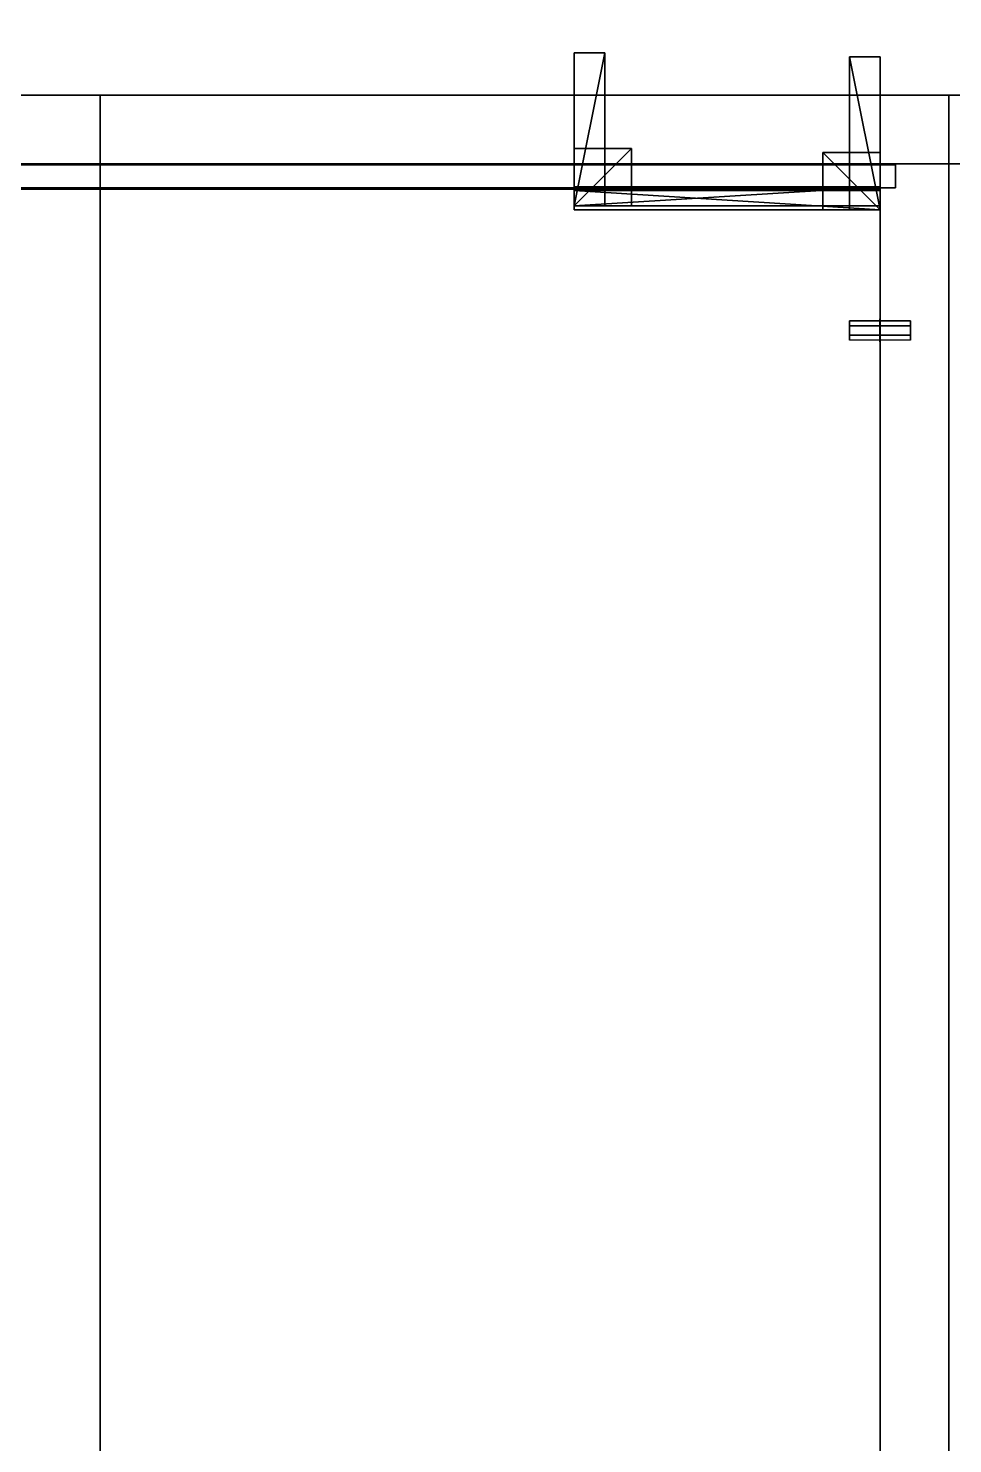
# Model space of a CAD drawing. Extents: x 0 to 5507, y -6518 to 0.
# Drawn here: x 3668.2 to 3910, y -1870.9 to -1500.6 of the extents above; entities that cross this region are included whole.
import ezdxf

# ---------------------------------------------------------------- set-up
doc = ezdxf.new("R2010")
doc.units = 0
for name, color, linetype in [('LAYER0', 7, 'CONTINUOUS'), ('LAYER363', 7, 'CONTINUOUS'), ('LAYER365', 7, 'CONTINUOUS'), ('LAYER425', 7, 'CONTINUOUS'), ('LAYER427', 7, 'CONTINUOUS'), ('LAYER436', 2, 'CONTINUOUS'), ('LAYER437', 7, 'CONTINUOUS'), ('LAYER438', 253, 'CONTINUOUS'), ('LAYER439', 253, 'CONTINUOUS'), ('LAYER440', 253, 'CONTINUOUS'), ('LAYER441', 253, 'CONTINUOUS'), ('LAYER442', 253, 'CONTINUOUS'), ('LAYER443', 253, 'CONTINUOUS'), ('LAYER444', 7, 'CONTINUOUS'), ('LAYER451', 7, 'CONTINUOUS'), ('LAYER452', 7, 'CONTINUOUS'), ('LAYER454', 7, 'CONTINUOUS'), ('LAYER486', 7, 'CONTINUOUS'), ('LAYER487', 2, 'CONTINUOUS'), ('LAYER488', 7, 'CONTINUOUS'), ('LAYER489', 253, 'CONTINUOUS'), ('LAYER490', 253, 'CONTINUOUS'), ('LAYER491', 253, 'CONTINUOUS'), ('LAYER492', 253, 'CONTINUOUS'), ('LAYER493', 253, 'CONTINUOUS'), ('LAYER494', 253, 'CONTINUOUS'), ('LAYER495', 7, 'CONTINUOUS'), ('LAYER496', 7, 'CONTINUOUS'), ('LAYER497', 7, 'CONTINUOUS'), ('LAYER499', 7, 'CONTINUOUS'), ('LAYER513', 7, 'CONTINUOUS'), ('LAYER517', 254, 'CONTINUOUS'), ('LAYER518', 9, 'CONTINUOUS'), ('LAYER519', 9, 'CONTINUOUS'), ('LAYER520', 9, 'CONTINUOUS'), ('LAYER535', 7, 'CONTINUOUS')]:
    doc.layers.add(name, color=color, linetype=linetype)

msp = doc.modelspace()

# ---------------------------------------------------------------- linework, layer by layer
at = {"layer": 'LAYER0', "invisible_edges": 1}
for points in [[(5507, 0), (0, -6518), (0, 0), (5507, 0)], [(5507, -6518, 5), (0, 0, 5), (0, -6518, 5), (5507, -6518, 5)], [(0, 0, 5), (5507, -6518, 5), (5507, 0, 5), (0, 0, 5)], [(0, -6518), (5507, 0), (5507, -6518), (0, -6518)]]:
    msp.add_3dface(points, dxfattribs=at)
at = {"layer": 'LAYER363'}
for points, invisible_edges in [([(5507, -1368, 5), (3202, -1518, 5), (3202, -1368, 5), (5507, -1368, 5)], 1), ([(3202, -1518, 5), (5507, -1368, 5), (5357, -1518, 5), (3202, -1518, 5)], 3), ([(5357, -1518, 2340), (3202, -1368, 2340), (3202, -1518, 2340), (5357, -1518, 2340)], 1), ([(3202, -1368, 2340), (5357, -1518, 2340), (5507, -1368, 2340), (3202, -1368, 2340)], 3), ([(5357, -1518, 2340), (3202, -1518, 5), (5357, -1518, 5), (5357, -1518, 2340)], 1), ([(3202, -1518, 5), (5357, -1518, 2340), (3202, -1518, 2340), (3202, -1518, 5)], 1)]:
    msp.add_3dface(points, dxfattribs=dict(at, invisible_edges=invisible_edges))
at = {"layer": 'LAYER365', "invisible_edges": 1}
for points in [[(3909, -1518, 115), (3927, -2044, 115), (3909, -2044, 115), (3909, -1518, 115)], [(3927, -2044, 115), (3909, -1518, 115), (3927, -1518, 115), (3927, -2044, 115)], [(3927, -1518, 895), (3909, -2044, 895), (3927, -2044, 895), (3927, -1518, 895)], [(3909, -2044, 895), (3927, -1518, 895), (3909, -1518, 895), (3909, -2044, 895)], [(3909, -1518, 115), (3927, -1518, 895), (3927, -1518, 115), (3909, -1518, 115)], [(3927, -1518, 895), (3909, -1518, 115), (3909, -1518, 895), (3927, -1518, 895)], [(3909, -2044, 895), (3909, -1518, 115), (3909, -2044, 115), (3909, -2044, 895)], [(3909, -1518, 115), (3909, -2044, 895), (3909, -1518, 895), (3909, -1518, 115)]]:
    msp.add_3dface(points, dxfattribs=at)
at = {"layer": 'LAYER425', "invisible_edges": 1}
for points in [[(3522, -1542.6, 523.5), (3891, -2044, 523.5), (3891, -1542.6, 523.5), (3522, -1542.6, 523.5)], [(3891, -2044, 523.5), (3522, -1542.6, 523.5), (3522, -2044, 523.5), (3891, -2044, 523.5)], [(3891, -1542.6, 505.5), (3522, -1542.6, 523.5), (3891, -1542.6, 523.5), (3891, -1542.6, 505.5)], [(3522, -1542.6, 523.5), (3891, -1542.6, 505.5), (3522, -1542.6, 505.5), (3522, -1542.6, 523.5)], [(3522, -2044, 505.5), (3891, -1542.6, 505.5), (3891, -2044, 505.5), (3522, -2044, 505.5)], [(3891, -1542.6, 505.5), (3522, -2044, 505.5), (3522, -1542.6, 505.5), (3891, -1542.6, 505.5)], [(3891, -1542.6, 505.5), (3891, -2044, 523.5), (3891, -2044, 505.5), (3891, -1542.6, 505.5)], [(3891, -2044, 523.5), (3891, -1542.6, 505.5), (3891, -1542.6, 523.5), (3891, -2044, 523.5)]]:
    msp.add_3dface(points, dxfattribs=at)
at = {"layer": 'LAYER427', "invisible_edges": 1}
for points in [[(3891, -1518, 115), (3891, -2044, 895), (3891, -1518, 895), (3891, -1518, 115)], [(3891, -2044, 895), (3891, -1518, 115), (3891, -2044, 115), (3891, -2044, 895)], [(3891, -1518, 115), (3909, -2044, 115), (3891, -2044, 115), (3891, -1518, 115)], [(3909, -2044, 115), (3891, -1518, 115), (3909, -1518, 115), (3909, -2044, 115)], [(3909, -1518, 895), (3891, -2044, 895), (3909, -2044, 895), (3909, -1518, 895)], [(3891, -2044, 895), (3909, -1518, 895), (3891, -1518, 895), (3891, -2044, 895)], [(3909, -1518, 895), (3891, -1518, 115), (3891, -1518, 895), (3909, -1518, 895)], [(3891, -1518, 115), (3909, -1518, 895), (3909, -1518, 115), (3891, -1518, 115)], [(3909, -2044, 115), (3909, -1518, 895), (3909, -2044, 895), (3909, -2044, 115)], [(3909, -1518, 895), (3909, -2044, 115), (3909, -1518, 115), (3909, -1518, 895)]]:
    msp.add_3dface(points, dxfattribs=at)
at = {"layer": 'LAYER436'}
for points in [[(3811, -1548, 865.5), (3811, -1543, 842.5), (3811, -1548, 842.5), (3811, -1548, 865.5)], [(3811, -1543, 865.5), (3811, -1543, 842.5), (3811, -1548, 865.5), (3811, -1543, 865.5)], [(3891, -1548, 865.5), (3811, -1543, 865.5), (3811, -1548, 865.5), (3891, -1548, 865.5)], [(3891, -1543, 865.5), (3811, -1543, 865.5), (3891, -1548, 865.5), (3891, -1543, 865.5)], [(3811, -1543, 842.5), (3891, -1548, 842.5), (3811, -1548, 842.5), (3811, -1543, 842.5)], [(3891, -1543, 842.5), (3891, -1548, 842.5), (3811, -1543, 842.5), (3891, -1543, 842.5)], [(3811, -1543, 865.5), (3891, -1543, 842.5), (3811, -1543, 842.5), (3811, -1543, 865.5)], [(3891, -1543, 865.5), (3891, -1543, 842.5), (3811, -1543, 865.5), (3891, -1543, 865.5)], [(3891, -1548, 842.5), (3891, -1543, 865.5), (3891, -1548, 865.5), (3891, -1548, 842.5)], [(3891, -1543, 842.5), (3891, -1543, 865.5), (3891, -1548, 842.5), (3891, -1543, 842.5)], [(3811, -1548, 842.5), (3891, -1548, 865.5), (3811, -1548, 865.5), (3811, -1548, 842.5)], [(3891, -1548, 842.5), (3891, -1548, 865.5), (3811, -1548, 842.5), (3891, -1548, 842.5)]]:
    msp.add_3dface(points, dxfattribs=at)
at = {"layer": 'LAYER437', "invisible_edges": 1}
for points in [[(3891, -1548, 865.5), (3811, -1543, 865.5), (3811, -1548, 865.5), (3891, -1548, 865.5)], [(3811, -1543, 865.5), (3891, -1548, 865.5), (3891, -1543, 865.5), (3811, -1543, 865.5)], [(3811, -1543, 865.5), (3811, -1548, 842.5), (3811, -1548, 865.5), (3811, -1543, 865.5)], [(3811, -1548, 842.5), (3811, -1543, 865.5), (3811, -1543, 842.5), (3811, -1548, 842.5)], [(3891, -1543, 842.5), (3811, -1548, 842.5), (3811, -1543, 842.5), (3891, -1543, 842.5)], [(3811, -1548, 842.5), (3891, -1543, 842.5), (3891, -1548, 842.5), (3811, -1548, 842.5)], [(3811, -1543, 865.5), (3891, -1543, 842.5), (3811, -1543, 842.5), (3811, -1543, 865.5)], [(3891, -1543, 842.5), (3811, -1543, 865.5), (3891, -1543, 865.5), (3891, -1543, 842.5)], [(3891, -1543, 842.5), (3891, -1548, 865.5), (3891, -1548, 842.5), (3891, -1543, 842.5)], [(3891, -1548, 865.5), (3891, -1543, 842.5), (3891, -1543, 865.5), (3891, -1548, 865.5)], [(3891, -1548, 865.5), (3811, -1548, 842.5), (3891, -1548, 842.5), (3891, -1548, 865.5)], [(3811, -1548, 842.5), (3891, -1548, 865.5), (3811, -1548, 865.5), (3811, -1548, 842.5)]]:
    msp.add_3dface(points, dxfattribs=at)
at = {"layer": 'LAYER438'}
for points in [[(3876, -1548, 865.5), (3876, -1533, 850.5), (3876, -1548, 850.5), (3876, -1548, 865.5)], [(3876, -1533, 865.5), (3876, -1533, 850.5), (3876, -1548, 865.5), (3876, -1533, 865.5)], [(3891, -1548, 865.5), (3876, -1533, 865.5), (3876, -1548, 865.5), (3891, -1548, 865.5)], [(3891, -1533, 865.5), (3876, -1533, 865.5), (3891, -1548, 865.5), (3891, -1533, 865.5)], [(3876, -1533, 850.5), (3891, -1548, 850.5), (3876, -1548, 850.5), (3876, -1533, 850.5)], [(3891, -1533, 850.5), (3891, -1548, 850.5), (3876, -1533, 850.5), (3891, -1533, 850.5)], [(3876, -1533, 865.5), (3891, -1533, 850.5), (3876, -1533, 850.5), (3876, -1533, 865.5)], [(3891, -1533, 865.5), (3891, -1533, 850.5), (3876, -1533, 865.5), (3891, -1533, 865.5)], [(3891, -1548, 850.5), (3891, -1533, 865.5), (3891, -1548, 865.5), (3891, -1548, 850.5)], [(3891, -1533, 850.5), (3891, -1533, 865.5), (3891, -1548, 850.5), (3891, -1533, 850.5)], [(3876, -1548, 850.5), (3891, -1548, 865.5), (3876, -1548, 865.5), (3876, -1548, 850.5)], [(3891, -1548, 850.5), (3891, -1548, 865.5), (3876, -1548, 850.5), (3891, -1548, 850.5)]]:
    msp.add_3dface(points, dxfattribs=at)
at = {"layer": 'LAYER439'}
for points in [[(3876, -1548, 865.5), (3876, -1533, 850.5), (3876, -1548, 850.5), (3876, -1548, 865.5)], [(3876, -1533, 865.5), (3876, -1533, 850.5), (3876, -1548, 865.5), (3876, -1533, 865.5)], [(3891, -1548, 865.5), (3876, -1533, 865.5), (3876, -1548, 865.5), (3891, -1548, 865.5)], [(3891, -1533, 865.5), (3876, -1533, 865.5), (3891, -1548, 865.5), (3891, -1533, 865.5)], [(3876, -1533, 850.5), (3891, -1548, 850.5), (3876, -1548, 850.5), (3876, -1533, 850.5)], [(3891, -1533, 850.5), (3891, -1548, 850.5), (3876, -1533, 850.5), (3891, -1533, 850.5)], [(3876, -1533, 865.5), (3891, -1533, 850.5), (3876, -1533, 850.5), (3876, -1533, 865.5)], [(3891, -1533, 865.5), (3891, -1533, 850.5), (3876, -1533, 865.5), (3891, -1533, 865.5)], [(3891, -1548, 850.5), (3891, -1533, 865.5), (3891, -1548, 865.5), (3891, -1548, 850.5)], [(3891, -1533, 850.5), (3891, -1533, 865.5), (3891, -1548, 850.5), (3891, -1533, 850.5)], [(3876, -1548, 850.5), (3891, -1548, 865.5), (3876, -1548, 865.5), (3876, -1548, 850.5)], [(3891, -1548, 850.5), (3891, -1548, 865.5), (3876, -1548, 850.5), (3891, -1548, 850.5)]]:
    msp.add_3dface(points, dxfattribs=at)
at = {"layer": 'LAYER440'}
for points in [[(3876, -1548, 865.5), (3876, -1533, 850.5), (3876, -1548, 850.5), (3876, -1548, 865.5)], [(3876, -1533, 865.5), (3876, -1533, 850.5), (3876, -1548, 865.5), (3876, -1533, 865.5)], [(3891, -1548, 865.5), (3876, -1533, 865.5), (3876, -1548, 865.5), (3891, -1548, 865.5)], [(3891, -1533, 865.5), (3876, -1533, 865.5), (3891, -1548, 865.5), (3891, -1533, 865.5)], [(3876, -1533, 850.5), (3891, -1548, 850.5), (3876, -1548, 850.5), (3876, -1533, 850.5)], [(3891, -1533, 850.5), (3891, -1548, 850.5), (3876, -1533, 850.5), (3891, -1533, 850.5)], [(3876, -1533, 865.5), (3891, -1533, 850.5), (3876, -1533, 850.5), (3876, -1533, 865.5)], [(3891, -1533, 865.5), (3891, -1533, 850.5), (3876, -1533, 865.5), (3891, -1533, 865.5)], [(3891, -1548, 850.5), (3891, -1533, 865.5), (3891, -1548, 865.5), (3891, -1548, 850.5)], [(3891, -1533, 850.5), (3891, -1533, 865.5), (3891, -1548, 850.5), (3891, -1533, 850.5)], [(3876, -1548, 850.5), (3891, -1548, 865.5), (3876, -1548, 865.5), (3876, -1548, 850.5)], [(3891, -1548, 850.5), (3891, -1548, 865.5), (3876, -1548, 850.5), (3891, -1548, 850.5)]]:
    msp.add_3dface(points, dxfattribs=at)
at = {"layer": 'LAYER441'}
for points in [[(3876, -1548, 865.5), (3876, -1533, 850.5), (3876, -1548, 850.5), (3876, -1548, 865.5)], [(3876, -1533, 865.5), (3876, -1533, 850.5), (3876, -1548, 865.5), (3876, -1533, 865.5)], [(3891, -1548, 865.5), (3876, -1533, 865.5), (3876, -1548, 865.5), (3891, -1548, 865.5)], [(3891, -1533, 865.5), (3876, -1533, 865.5), (3891, -1548, 865.5), (3891, -1533, 865.5)], [(3876, -1533, 850.5), (3891, -1548, 850.5), (3876, -1548, 850.5), (3876, -1533, 850.5)], [(3891, -1533, 850.5), (3891, -1548, 850.5), (3876, -1533, 850.5), (3891, -1533, 850.5)], [(3876, -1533, 865.5), (3891, -1533, 850.5), (3876, -1533, 850.5), (3876, -1533, 865.5)], [(3891, -1533, 865.5), (3891, -1533, 850.5), (3876, -1533, 865.5), (3891, -1533, 865.5)], [(3891, -1548, 850.5), (3891, -1533, 865.5), (3891, -1548, 865.5), (3891, -1548, 850.5)], [(3891, -1533, 850.5), (3891, -1533, 865.5), (3891, -1548, 850.5), (3891, -1533, 850.5)], [(3876, -1548, 850.5), (3891, -1548, 865.5), (3876, -1548, 865.5), (3876, -1548, 850.5)], [(3891, -1548, 850.5), (3891, -1548, 865.5), (3876, -1548, 850.5), (3891, -1548, 850.5)]]:
    msp.add_3dface(points, dxfattribs=at)
at = {"layer": 'LAYER442'}
for points in [[(3883, -1548, 865.5), (3883, -1508, 857.5), (3883, -1548, 857.5), (3883, -1548, 865.5)], [(3883, -1508, 865.5), (3883, -1508, 857.5), (3883, -1548, 865.5), (3883, -1508, 865.5)], [(3891, -1548, 865.5), (3883, -1508, 865.5), (3883, -1548, 865.5), (3891, -1548, 865.5)], [(3891, -1508, 865.5), (3883, -1508, 865.5), (3891, -1548, 865.5), (3891, -1508, 865.5)], [(3883, -1508, 857.5), (3891, -1548, 857.5), (3883, -1548, 857.5), (3883, -1508, 857.5)], [(3891, -1508, 857.5), (3891, -1548, 857.5), (3883, -1508, 857.5), (3891, -1508, 857.5)], [(3883, -1508, 865.5), (3891, -1508, 857.5), (3883, -1508, 857.5), (3883, -1508, 865.5)], [(3891, -1508, 865.5), (3891, -1508, 857.5), (3883, -1508, 865.5), (3891, -1508, 865.5)], [(3891, -1548, 857.5), (3891, -1508, 865.5), (3891, -1548, 865.5), (3891, -1548, 857.5)], [(3891, -1508, 857.5), (3891, -1508, 865.5), (3891, -1548, 857.5), (3891, -1508, 857.5)], [(3883, -1548, 857.5), (3891, -1548, 865.5), (3883, -1548, 865.5), (3883, -1548, 857.5)], [(3891, -1548, 857.5), (3891, -1548, 865.5), (3883, -1548, 857.5), (3891, -1548, 857.5)]]:
    msp.add_3dface(points, dxfattribs=at)
at = {"layer": 'LAYER443'}
for points in [[(3811, -1548, 865.5), (3811, -1543, 849.5), (3811, -1548, 849.5), (3811, -1548, 865.5)], [(3811, -1543, 865.5), (3811, -1543, 849.5), (3811, -1548, 865.5), (3811, -1543, 865.5)], [(3891, -1548, 865.5), (3811, -1543, 865.5), (3811, -1548, 865.5), (3891, -1548, 865.5)], [(3891, -1543, 865.5), (3811, -1543, 865.5), (3891, -1548, 865.5), (3891, -1543, 865.5)], [(3811, -1543, 849.5), (3891, -1548, 849.5), (3811, -1548, 849.5), (3811, -1543, 849.5)], [(3891, -1543, 849.5), (3891, -1548, 849.5), (3811, -1543, 849.5), (3891, -1543, 849.5)], [(3811, -1543, 865.5), (3891, -1543, 849.5), (3811, -1543, 849.5), (3811, -1543, 865.5)], [(3891, -1543, 865.5), (3891, -1543, 849.5), (3811, -1543, 865.5), (3891, -1543, 865.5)], [(3891, -1548, 849.5), (3891, -1543, 865.5), (3891, -1548, 865.5), (3891, -1548, 849.5)], [(3891, -1543, 849.5), (3891, -1543, 865.5), (3891, -1548, 849.5), (3891, -1543, 849.5)], [(3811, -1548, 849.5), (3891, -1548, 865.5), (3811, -1548, 865.5), (3811, -1548, 849.5)], [(3891, -1548, 849.5), (3891, -1548, 865.5), (3811, -1548, 849.5), (3891, -1548, 849.5)]]:
    msp.add_3dface(points, dxfattribs=at)
at = {"layer": 'LAYER444', "invisible_edges": 1}
for points in [[(3891, -1518, 116), (3522, -2044, 116), (3522, -1518, 116), (3891, -1518, 116)], [(3522, -2044, 116), (3891, -1518, 116), (3891, -2044, 116), (3522, -2044, 116)], [(3522, -1518, 134), (3891, -1518, 116), (3522, -1518, 116), (3522, -1518, 134)], [(3891, -1518, 116), (3522, -1518, 134), (3891, -1518, 134), (3891, -1518, 116)], [(3891, -2044, 134), (3522, -1518, 134), (3522, -2044, 134), (3891, -2044, 134)], [(3522, -1518, 134), (3891, -2044, 134), (3891, -1518, 134), (3522, -1518, 134)], [(3891, -1518, 116), (3891, -2044, 134), (3891, -2044, 116), (3891, -1518, 116)], [(3891, -2044, 134), (3891, -1518, 116), (3891, -1518, 134), (3891, -2044, 134)]]:
    msp.add_3dface(points, dxfattribs=at)
at = {"layer": 'LAYER451', "invisible_edges": 1}
for points in [[(3895, -1536.3, 894.5), (3518, -1542.3, 894.5), (3895, -1542.3, 894.5), (3895, -1536.3, 894.5)], [(3518, -1542.3, 894.5), (3895, -1536.3, 894.5), (3518, -1536.3, 894.5), (3518, -1542.3, 894.5)], [(3518, -1536.3, 130), (3895, -1542.3, 130), (3518, -1542.3, 130), (3518, -1536.3, 130)], [(3895, -1542.3, 130), (3518, -1536.3, 130), (3895, -1536.3, 130), (3895, -1542.3, 130)], [(3895, -1536.3, 894.5), (3518, -1536.3, 130), (3518, -1536.3, 894.5), (3895, -1536.3, 894.5)], [(3518, -1536.3, 130), (3895, -1536.3, 894.5), (3895, -1536.3, 130), (3518, -1536.3, 130)], [(3895, -1542.3, 130), (3895, -1536.3, 894.5), (3895, -1542.3, 894.5), (3895, -1542.3, 130)], [(3895, -1536.3, 894.5), (3895, -1542.3, 130), (3895, -1536.3, 130), (3895, -1536.3, 894.5)], [(3895, -1542.3, 130), (3518, -1542.3, 894.5), (3518, -1542.3, 130), (3895, -1542.3, 130)], [(3518, -1542.3, 894.5), (3895, -1542.3, 130), (3895, -1542.3, 894.5), (3518, -1542.3, 894.5)]]:
    msp.add_3dface(points, dxfattribs=at)
at = {"layer": 'LAYER452', "invisible_edges": 1}
for points in [[(3891, -1518, 895), (3522, -1518, 775), (3522, -1518, 895), (3891, -1518, 895)], [(3522, -1518, 775), (3891, -1518, 895), (3891, -1518, 775), (3522, -1518, 775)], [(3891, -1536, 775), (3522, -1518, 775), (3891, -1518, 775), (3891, -1536, 775)], [(3522, -1518, 775), (3891, -1536, 775), (3522, -1536, 775), (3522, -1518, 775)], [(3522, -1536, 895), (3891, -1518, 895), (3522, -1518, 895), (3522, -1536, 895)], [(3891, -1518, 895), (3522, -1536, 895), (3891, -1536, 895), (3891, -1518, 895)], [(3891, -1518, 895), (3891, -1536, 775), (3891, -1518, 775), (3891, -1518, 895)], [(3891, -1536, 775), (3891, -1518, 895), (3891, -1536, 895), (3891, -1536, 775)], [(3891, -1536, 775), (3522, -1536, 895), (3522, -1536, 775), (3891, -1536, 775)], [(3522, -1536, 895), (3891, -1536, 775), (3891, -1536, 895), (3522, -1536, 895)]]:
    msp.add_3dface(points, dxfattribs=at)
at = {"layer": 'LAYER454', "invisible_edges": 1}
for points in [[(3909, -1518, 1705), (3927, -2054, 1705), (3909, -2054, 1705), (3909, -1518, 1705)], [(3927, -2054, 1705), (3909, -1518, 1705), (3927, -1518, 1705), (3927, -2054, 1705)], [(3927, -1518, 2290), (3909, -2054, 2290), (3927, -2054, 2290), (3927, -1518, 2290)], [(3909, -2054, 2290), (3927, -1518, 2290), (3909, -1518, 2290), (3909, -2054, 2290)], [(3909, -1518, 1705), (3927, -1518, 2290), (3927, -1518, 1705), (3909, -1518, 1705)], [(3927, -1518, 2290), (3909, -1518, 1705), (3909, -1518, 2290), (3927, -1518, 2290)], [(3909, -2054, 2290), (3909, -1518, 1705), (3909, -2054, 1705), (3909, -2054, 2290)], [(3909, -1518, 1705), (3909, -2054, 2290), (3909, -1518, 2290), (3909, -1518, 1705)]]:
    msp.add_3dface(points, dxfattribs=at)
at = {"layer": 'LAYER486', "invisible_edges": 1}
for points in [[(3891, -1518, 2271), (3522, -1518, 2151), (3522, -1518, 2271), (3891, -1518, 2271)], [(3522, -1518, 2151), (3891, -1518, 2271), (3891, -1518, 2151), (3522, -1518, 2151)], [(3891, -1536, 2151), (3522, -1518, 2151), (3891, -1518, 2151), (3891, -1536, 2151)], [(3522, -1518, 2151), (3891, -1536, 2151), (3522, -1536, 2151), (3522, -1518, 2151)], [(3522, -1536, 2271), (3891, -1518, 2271), (3522, -1518, 2271), (3522, -1536, 2271)], [(3891, -1518, 2271), (3522, -1536, 2271), (3891, -1536, 2271), (3891, -1518, 2271)], [(3891, -1518, 2271), (3891, -1536, 2151), (3891, -1518, 2151), (3891, -1518, 2271)], [(3891, -1536, 2151), (3891, -1518, 2271), (3891, -1536, 2271), (3891, -1536, 2151)], [(3891, -1536, 2151), (3522, -1536, 2271), (3522, -1536, 2151), (3891, -1536, 2151)], [(3522, -1536, 2271), (3891, -1536, 2151), (3891, -1536, 2271), (3522, -1536, 2271)]]:
    msp.add_3dface(points, dxfattribs=at)
at = {"layer": 'LAYER487'}
for points in [[(3891, -1547, 2248), (3891, -1542, 2248), (3811, -1547, 2248), (3891, -1547, 2248)], [(3811, -1547, 2248), (3891, -1542, 2248), (3811, -1542, 2248), (3811, -1547, 2248)], [(3811, -1547, 2248), (3811, -1542, 2248), (3811, -1547, 2225), (3811, -1547, 2248)], [(3811, -1547, 2225), (3811, -1542, 2248), (3811, -1542, 2225), (3811, -1547, 2225)], [(3891, -1547, 2225), (3811, -1547, 2225), (3891, -1542, 2225), (3891, -1547, 2225)], [(3891, -1542, 2225), (3811, -1547, 2225), (3811, -1542, 2225), (3891, -1542, 2225)], [(3891, -1542, 2225), (3811, -1542, 2225), (3891, -1542, 2248), (3891, -1542, 2225)], [(3891, -1542, 2248), (3811, -1542, 2225), (3811, -1542, 2248), (3891, -1542, 2248)], [(3891, -1547, 2225), (3891, -1542, 2225), (3891, -1547, 2248), (3891, -1547, 2225)], [(3891, -1547, 2248), (3891, -1542, 2225), (3891, -1542, 2248), (3891, -1547, 2248)], [(3891, -1547, 2248), (3811, -1547, 2248), (3891, -1547, 2225), (3891, -1547, 2248)], [(3891, -1547, 2225), (3811, -1547, 2248), (3811, -1547, 2225), (3891, -1547, 2225)]]:
    msp.add_3dface(points, dxfattribs=at)
at = {"layer": 'LAYER488', "invisible_edges": 1}
for points in [[(3811, -1542, 2248), (3891, -1547, 2248), (3891, -1542, 2248), (3811, -1542, 2248)], [(3891, -1547, 2248), (3811, -1542, 2248), (3811, -1547, 2248), (3891, -1547, 2248)], [(3811, -1547, 2225), (3891, -1542, 2225), (3891, -1547, 2225), (3811, -1547, 2225)], [(3891, -1542, 2225), (3811, -1547, 2225), (3811, -1542, 2225), (3891, -1542, 2225)], [(3811, -1542, 2248), (3811, -1547, 2225), (3811, -1547, 2248), (3811, -1542, 2248)], [(3811, -1547, 2225), (3811, -1542, 2248), (3811, -1542, 2225), (3811, -1547, 2225)], [(3891, -1542, 2225), (3811, -1542, 2248), (3891, -1542, 2248), (3891, -1542, 2225)], [(3811, -1542, 2248), (3891, -1542, 2225), (3811, -1542, 2225), (3811, -1542, 2248)], [(3891, -1542, 2225), (3891, -1547, 2248), (3891, -1547, 2225), (3891, -1542, 2225)], [(3891, -1547, 2248), (3891, -1542, 2225), (3891, -1542, 2248), (3891, -1547, 2248)], [(3811, -1547, 2225), (3891, -1547, 2248), (3811, -1547, 2248), (3811, -1547, 2225)], [(3891, -1547, 2248), (3811, -1547, 2225), (3891, -1547, 2225), (3891, -1547, 2248)]]:
    msp.add_3dface(points, dxfattribs=at)
at = {"layer": 'LAYER489'}
for points in [[(3826, -1547, 2248), (3826, -1532, 2248), (3811, -1547, 2248), (3826, -1547, 2248)], [(3811, -1547, 2248), (3826, -1532, 2248), (3811, -1532, 2248), (3811, -1547, 2248)], [(3811, -1547, 2248), (3811, -1532, 2248), (3811, -1547, 2233), (3811, -1547, 2248)], [(3811, -1547, 2233), (3811, -1532, 2248), (3811, -1532, 2233), (3811, -1547, 2233)], [(3826, -1547, 2233), (3811, -1547, 2233), (3826, -1532, 2233), (3826, -1547, 2233)], [(3826, -1532, 2233), (3811, -1547, 2233), (3811, -1532, 2233), (3826, -1532, 2233)], [(3826, -1532, 2233), (3811, -1532, 2233), (3826, -1532, 2248), (3826, -1532, 2233)], [(3826, -1532, 2248), (3811, -1532, 2233), (3811, -1532, 2248), (3826, -1532, 2248)], [(3826, -1547, 2233), (3826, -1532, 2233), (3826, -1547, 2248), (3826, -1547, 2233)], [(3826, -1547, 2248), (3826, -1532, 2233), (3826, -1532, 2248), (3826, -1547, 2248)], [(3826, -1547, 2248), (3811, -1547, 2248), (3826, -1547, 2233), (3826, -1547, 2248)], [(3826, -1547, 2233), (3811, -1547, 2248), (3811, -1547, 2233), (3826, -1547, 2233)]]:
    msp.add_3dface(points, dxfattribs=at)
at = {"layer": 'LAYER490'}
for points in [[(3826, -1547, 2248), (3826, -1532, 2248), (3811, -1547, 2248), (3826, -1547, 2248)], [(3811, -1547, 2248), (3826, -1532, 2248), (3811, -1532, 2248), (3811, -1547, 2248)], [(3811, -1547, 2248), (3811, -1532, 2248), (3811, -1547, 2233), (3811, -1547, 2248)], [(3811, -1547, 2233), (3811, -1532, 2248), (3811, -1532, 2233), (3811, -1547, 2233)], [(3826, -1547, 2233), (3811, -1547, 2233), (3826, -1532, 2233), (3826, -1547, 2233)], [(3826, -1532, 2233), (3811, -1547, 2233), (3811, -1532, 2233), (3826, -1532, 2233)], [(3826, -1532, 2233), (3811, -1532, 2233), (3826, -1532, 2248), (3826, -1532, 2233)], [(3826, -1532, 2248), (3811, -1532, 2233), (3811, -1532, 2248), (3826, -1532, 2248)], [(3826, -1547, 2233), (3826, -1532, 2233), (3826, -1547, 2248), (3826, -1547, 2233)], [(3826, -1547, 2248), (3826, -1532, 2233), (3826, -1532, 2248), (3826, -1547, 2248)], [(3826, -1547, 2248), (3811, -1547, 2248), (3826, -1547, 2233), (3826, -1547, 2248)], [(3826, -1547, 2233), (3811, -1547, 2248), (3811, -1547, 2233), (3826, -1547, 2233)]]:
    msp.add_3dface(points, dxfattribs=at)
at = {"layer": 'LAYER491'}
for points in [[(3826, -1547, 2248), (3826, -1532, 2248), (3811, -1547, 2248), (3826, -1547, 2248)], [(3811, -1547, 2248), (3826, -1532, 2248), (3811, -1532, 2248), (3811, -1547, 2248)], [(3811, -1547, 2248), (3811, -1532, 2248), (3811, -1547, 2233), (3811, -1547, 2248)], [(3811, -1547, 2233), (3811, -1532, 2248), (3811, -1532, 2233), (3811, -1547, 2233)], [(3826, -1547, 2233), (3811, -1547, 2233), (3826, -1532, 2233), (3826, -1547, 2233)], [(3826, -1532, 2233), (3811, -1547, 2233), (3811, -1532, 2233), (3826, -1532, 2233)], [(3826, -1532, 2233), (3811, -1532, 2233), (3826, -1532, 2248), (3826, -1532, 2233)], [(3826, -1532, 2248), (3811, -1532, 2233), (3811, -1532, 2248), (3826, -1532, 2248)], [(3826, -1547, 2233), (3826, -1532, 2233), (3826, -1547, 2248), (3826, -1547, 2233)], [(3826, -1547, 2248), (3826, -1532, 2233), (3826, -1532, 2248), (3826, -1547, 2248)], [(3826, -1547, 2248), (3811, -1547, 2248), (3826, -1547, 2233), (3826, -1547, 2248)], [(3826, -1547, 2233), (3811, -1547, 2248), (3811, -1547, 2233), (3826, -1547, 2233)]]:
    msp.add_3dface(points, dxfattribs=at)
at = {"layer": 'LAYER492'}
for points in [[(3826, -1547, 2248), (3826, -1532, 2248), (3811, -1547, 2248), (3826, -1547, 2248)], [(3811, -1547, 2248), (3826, -1532, 2248), (3811, -1532, 2248), (3811, -1547, 2248)], [(3811, -1547, 2248), (3811, -1532, 2248), (3811, -1547, 2233), (3811, -1547, 2248)], [(3811, -1547, 2233), (3811, -1532, 2248), (3811, -1532, 2233), (3811, -1547, 2233)], [(3826, -1547, 2233), (3811, -1547, 2233), (3826, -1532, 2233), (3826, -1547, 2233)], [(3826, -1532, 2233), (3811, -1547, 2233), (3811, -1532, 2233), (3826, -1532, 2233)], [(3826, -1532, 2233), (3811, -1532, 2233), (3826, -1532, 2248), (3826, -1532, 2233)], [(3826, -1532, 2248), (3811, -1532, 2233), (3811, -1532, 2248), (3826, -1532, 2248)], [(3826, -1547, 2233), (3826, -1532, 2233), (3826, -1547, 2248), (3826, -1547, 2233)], [(3826, -1547, 2248), (3826, -1532, 2233), (3826, -1532, 2248), (3826, -1547, 2248)], [(3826, -1547, 2248), (3811, -1547, 2248), (3826, -1547, 2233), (3826, -1547, 2248)], [(3826, -1547, 2233), (3811, -1547, 2248), (3811, -1547, 2233), (3826, -1547, 2233)]]:
    msp.add_3dface(points, dxfattribs=at)
at = {"layer": 'LAYER493'}
for points in [[(3819, -1547, 2248), (3819, -1507, 2248), (3811, -1547, 2248), (3819, -1547, 2248)], [(3811, -1547, 2248), (3819, -1507, 2248), (3811, -1507, 2248), (3811, -1547, 2248)], [(3811, -1547, 2248), (3811, -1507, 2248), (3811, -1547, 2240), (3811, -1547, 2248)], [(3811, -1547, 2240), (3811, -1507, 2248), (3811, -1507, 2240), (3811, -1547, 2240)], [(3819, -1547, 2240), (3811, -1547, 2240), (3819, -1507, 2240), (3819, -1547, 2240)], [(3819, -1507, 2240), (3811, -1547, 2240), (3811, -1507, 2240), (3819, -1507, 2240)], [(3819, -1507, 2240), (3811, -1507, 2240), (3819, -1507, 2248), (3819, -1507, 2240)], [(3819, -1507, 2248), (3811, -1507, 2240), (3811, -1507, 2248), (3819, -1507, 2248)], [(3819, -1547, 2240), (3819, -1507, 2240), (3819, -1547, 2248), (3819, -1547, 2240)], [(3819, -1547, 2248), (3819, -1507, 2240), (3819, -1507, 2248), (3819, -1547, 2248)], [(3819, -1547, 2248), (3811, -1547, 2248), (3819, -1547, 2240), (3819, -1547, 2248)], [(3819, -1547, 2240), (3811, -1547, 2248), (3811, -1547, 2240), (3819, -1547, 2240)]]:
    msp.add_3dface(points, dxfattribs=at)
at = {"layer": 'LAYER494'}
for points in [[(3891, -1547, 2248), (3891, -1542, 2248), (3811, -1547, 2248), (3891, -1547, 2248)], [(3811, -1547, 2248), (3891, -1542, 2248), (3811, -1542, 2248), (3811, -1547, 2248)], [(3811, -1547, 2248), (3811, -1542, 2248), (3811, -1547, 2232), (3811, -1547, 2248)], [(3811, -1547, 2232), (3811, -1542, 2248), (3811, -1542, 2232), (3811, -1547, 2232)], [(3891, -1547, 2232), (3811, -1547, 2232), (3891, -1542, 2232), (3891, -1547, 2232)], [(3891, -1542, 2232), (3811, -1547, 2232), (3811, -1542, 2232), (3891, -1542, 2232)], [(3891, -1542, 2232), (3811, -1542, 2232), (3891, -1542, 2248), (3891, -1542, 2232)], [(3891, -1542, 2248), (3811, -1542, 2232), (3811, -1542, 2248), (3891, -1542, 2248)], [(3891, -1547, 2232), (3891, -1542, 2232), (3891, -1547, 2248), (3891, -1547, 2232)], [(3891, -1547, 2248), (3891, -1542, 2232), (3891, -1542, 2248), (3891, -1547, 2248)], [(3891, -1547, 2248), (3811, -1547, 2248), (3891, -1547, 2232), (3891, -1547, 2248)], [(3891, -1547, 2232), (3811, -1547, 2248), (3811, -1547, 2232), (3891, -1547, 2232)]]:
    msp.add_3dface(points, dxfattribs=at)
at = {"layer": 'LAYER495', "invisible_edges": 1}
for points in [[(3522, -1518, 2289), (3891, -2054, 2289), (3891, -1518, 2289), (3522, -1518, 2289)], [(3891, -2054, 2289), (3522, -1518, 2289), (3522, -2054, 2289), (3891, -2054, 2289)], [(3891, -1518, 2271), (3522, -1518, 2289), (3891, -1518, 2289), (3891, -1518, 2271)], [(3522, -1518, 2289), (3891, -1518, 2271), (3522, -1518, 2271), (3522, -1518, 2289)], [(3522, -2054, 2271), (3891, -1518, 2271), (3891, -2054, 2271), (3522, -2054, 2271)], [(3891, -1518, 2271), (3522, -2054, 2271), (3522, -1518, 2271), (3891, -1518, 2271)], [(3891, -1518, 2271), (3891, -2054, 2289), (3891, -2054, 2271), (3891, -1518, 2271)], [(3891, -2054, 2289), (3891, -1518, 2271), (3891, -1518, 2289), (3891, -2054, 2289)]]:
    msp.add_3dface(points, dxfattribs=at)
at = {"layer": 'LAYER496', "invisible_edges": 1}
for points in [[(3891, -1518, 1706), (3522, -2054, 1706), (3522, -1518, 1706), (3891, -1518, 1706)], [(3522, -2054, 1706), (3891, -1518, 1706), (3891, -2054, 1706), (3522, -2054, 1706)], [(3522, -1518, 1724), (3891, -1518, 1706), (3522, -1518, 1706), (3522, -1518, 1724)], [(3891, -1518, 1706), (3522, -1518, 1724), (3891, -1518, 1724), (3891, -1518, 1706)], [(3891, -2054, 1724), (3522, -1518, 1724), (3522, -2054, 1724), (3891, -2054, 1724)], [(3522, -1518, 1724), (3891, -2054, 1724), (3891, -1518, 1724), (3522, -1518, 1724)], [(3891, -1518, 1706), (3891, -2054, 1724), (3891, -2054, 1706), (3891, -1518, 1706)], [(3891, -2054, 1724), (3891, -1518, 1706), (3891, -1518, 1724), (3891, -2054, 1724)]]:
    msp.add_3dface(points, dxfattribs=at)
at = {"layer": 'LAYER497', "invisible_edges": 1}
for points in [[(3518, -1536.3, 1720), (3895, -1536.3, 2275), (3895, -1536.3, 1720), (3518, -1536.3, 1720)], [(3895, -1536.3, 2275), (3518, -1536.3, 1720), (3518, -1536.3, 2275), (3895, -1536.3, 2275)], [(3518, -1542.3, 2275), (3895, -1536.3, 2275), (3518, -1536.3, 2275), (3518, -1542.3, 2275)], [(3895, -1536.3, 2275), (3518, -1542.3, 2275), (3895, -1542.3, 2275), (3895, -1536.3, 2275)], [(3895, -1542.3, 1720), (3518, -1536.3, 1720), (3895, -1536.3, 1720), (3895, -1542.3, 1720)], [(3518, -1536.3, 1720), (3895, -1542.3, 1720), (3518, -1542.3, 1720), (3518, -1536.3, 1720)], [(3895, -1542.3, 1720), (3895, -1536.3, 2275), (3895, -1542.3, 2275), (3895, -1542.3, 1720)], [(3895, -1536.3, 2275), (3895, -1542.3, 1720), (3895, -1536.3, 1720), (3895, -1536.3, 2275)], [(3518, -1542.3, 2275), (3895, -1542.3, 1720), (3895, -1542.3, 2275), (3518, -1542.3, 2275)], [(3895, -1542.3, 1720), (3518, -1542.3, 2275), (3518, -1542.3, 1720), (3895, -1542.3, 1720)]]:
    msp.add_3dface(points, dxfattribs=at)
at = {"layer": 'LAYER499', "invisible_edges": 1}
for points in [[(3891, -1518, 1705), (3891, -2054, 2290), (3891, -1518, 2290), (3891, -1518, 1705)], [(3891, -2054, 2290), (3891, -1518, 1705), (3891, -2054, 1705), (3891, -2054, 2290)], [(3891, -1518, 1705), (3909, -2054, 1705), (3891, -2054, 1705), (3891, -1518, 1705)], [(3909, -2054, 1705), (3891, -1518, 1705), (3909, -1518, 1705), (3909, -2054, 1705)], [(3909, -1518, 2290), (3891, -2054, 2290), (3909, -2054, 2290), (3909, -1518, 2290)], [(3891, -2054, 2290), (3909, -1518, 2290), (3891, -1518, 2290), (3891, -2054, 2290)], [(3909, -1518, 2290), (3891, -1518, 1705), (3891, -1518, 2290), (3909, -1518, 2290)], [(3891, -1518, 1705), (3909, -1518, 2290), (3909, -1518, 1705), (3891, -1518, 1705)], [(3909, -2054, 1705), (3909, -1518, 2290), (3909, -2054, 2290), (3909, -2054, 1705)], [(3909, -1518, 2290), (3909, -2054, 1705), (3909, -1518, 1705), (3909, -1518, 2290)]]:
    msp.add_3dface(points, dxfattribs=at)
at = {"layer": 'LAYER513', "invisible_edges": 1}
for points in [[(3891, -1542.6, 1988.5), (3522, -2034, 1988.5), (3522, -1542.6, 1988.5), (3891, -1542.6, 1988.5)], [(3522, -2034, 1988.5), (3891, -1542.6, 1988.5), (3891, -2034, 1988.5), (3522, -2034, 1988.5)], [(3522, -1542.6, 2006.5), (3891, -1542.6, 1988.5), (3522, -1542.6, 1988.5), (3522, -1542.6, 2006.5)], [(3891, -1542.6, 1988.5), (3522, -1542.6, 2006.5), (3891, -1542.6, 2006.5), (3891, -1542.6, 1988.5)], [(3891, -2034, 2006.5), (3522, -1542.6, 2006.5), (3522, -2034, 2006.5), (3891, -2034, 2006.5)], [(3522, -1542.6, 2006.5), (3891, -2034, 2006.5), (3891, -1542.6, 2006.5), (3522, -1542.6, 2006.5)], [(3891, -1542.6, 1988.5), (3891, -2034, 2006.5), (3891, -2034, 1988.5), (3891, -1542.6, 1988.5)], [(3891, -2034, 2006.5), (3891, -1542.6, 1988.5), (3891, -1542.6, 2006.5), (3891, -2034, 2006.5)]]:
    msp.add_3dface(points, dxfattribs=at)
at = {"layer": 'LAYER517'}
for points in [[(3883, -1582.1, 1986), (3883, -1577.1, 1986), (3883, -1578.35, 1988.165), (3883, -1580.85, 1988.165)], [(3883, -1582.1, 1986), (3883, -1580.85, 1983.835), (3883, -1578.35, 1983.835), (3883, -1577.1, 1986)], [(3890.95, -1576.6, 1986), (3890.95, -1582.6, 1986), (3890.95, -1581.1, 1988.598), (3890.95, -1578.1, 1988.598)], [(3890.95, -1576.6, 1986), (3890.95, -1582.6, 1986), (3890.95, -1581.1, 1983.402), (3890.95, -1578.1, 1983.402)], [(3891.05, -1576.6, 1986), (3891.05, -1582.6, 1986), (3891.05, -1581.1, 1988.598), (3891.05, -1578.1, 1988.598)], [(3891.05, -1576.6, 1986), (3891.05, -1582.6, 1986), (3891.05, -1581.1, 1983.402), (3891.05, -1578.1, 1983.402)], [(3899, -1582.1, 1986), (3899, -1577.1, 1986), (3899, -1578.35, 1988.165), (3899, -1580.85, 1988.165)], [(3899, -1582.1, 1986), (3899, -1580.85, 1983.835), (3899, -1578.35, 1983.835), (3899, -1577.1, 1986)]]:
    msp.add_3dface(points, dxfattribs=at)
at = {"layer": 'LAYER518', "invisible_edges": 1}
for points in [[(4754, -1518, 895), (3467, -2074, 895), (3467, -1518, 895), (4754, -1518, 895)], [(3467, -2074, 895), (4754, -1518, 895), (4754, -2074, 895), (3467, -2074, 895)], [(3467, -1518, 915), (4754, -1518, 895), (3467, -1518, 895), (3467, -1518, 915)], [(4754, -1518, 895), (3467, -1518, 915), (4754, -1518, 915), (4754, -1518, 895)], [(4754, -2074, 915), (3467, -1518, 915), (3467, -2074, 915), (4754, -2074, 915)], [(3467, -1518, 915), (4754, -2074, 915), (4754, -1518, 915), (3467, -1518, 915)]]:
    msp.add_3dface(points, dxfattribs=at)
at = {"layer": 'LAYER519', "invisible_edges": 1}
for points in [[(4734, -1518, 915), (3487, -1536, 915), (3487, -1518, 915), (4734, -1518, 915)], [(3487, -1536, 915), (4734, -1518, 915), (4734, -1536, 915), (3487, -1536, 915)], [(3487, -1518, 1665), (4734, -1518, 915), (3487, -1518, 915), (3487, -1518, 1665)], [(4734, -1518, 915), (3487, -1518, 1665), (4734, -1518, 1665), (4734, -1518, 915)], [(4734, -1536, 1665), (3487, -1518, 1665), (3487, -1536, 1665), (4734, -1536, 1665)], [(3487, -1518, 1665), (4734, -1536, 1665), (4734, -1518, 1665), (3487, -1518, 1665)], [(4734, -1536, 1665), (3487, -1536, 915), (4734, -1536, 915), (4734, -1536, 1665)], [(3487, -1536, 915), (4734, -1536, 1665), (3487, -1536, 1665), (3487, -1536, 915)]]:
    msp.add_3dface(points, dxfattribs=at)
at = {"layer": 'LAYER520', "invisible_edges": 1}
for points in [[(4754, -1518, 1685), (3467, -2074, 1685), (3467, -1518, 1685), (4754, -1518, 1685)], [(3467, -2074, 1685), (4754, -1518, 1685), (4754, -2074, 1685), (3467, -2074, 1685)], [(3467, -1518, 1705), (4754, -1518, 1685), (3467, -1518, 1685), (3467, -1518, 1705)], [(4754, -1518, 1685), (3467, -1518, 1705), (4754, -1518, 1705), (4754, -1518, 1685)], [(4754, -2074, 1705), (3467, -1518, 1705), (3467, -2074, 1705), (4754, -2074, 1705)], [(3467, -1518, 1705), (4754, -2074, 1705), (4754, -1518, 1705), (3467, -1518, 1705)]]:
    msp.add_3dface(points, dxfattribs=at)
at = {"layer": 'LAYER535', "invisible_edges": 1}
for points in [[(4754, -1518, 5), (3687, -2074, 5), (3687, -1518, 5), (4754, -1518, 5)], [(3687, -2074, 5), (4754, -1518, 5), (4754, -2074, 5), (3687, -2074, 5)], [(3687, -1518, 115), (3687, -2074, 5), (3687, -2074, 115), (3687, -1518, 115)], [(3687, -2074, 5), (3687, -1518, 115), (3687, -1518, 5), (3687, -2074, 5)], [(3687, -1518, 115), (4754, -1518, 5), (3687, -1518, 5), (3687, -1518, 115)], [(4754, -1518, 5), (3687, -1518, 115), (4754, -1518, 115), (4754, -1518, 5)], [(4754, -2074, 115), (3687, -1518, 115), (3687, -2074, 115), (4754, -2074, 115)], [(3687, -1518, 115), (4754, -2074, 115), (4754, -1518, 115), (3687, -1518, 115)]]:
    msp.add_3dface(points, dxfattribs=at)

# ---------------------------------------------------------------- meshes
at = {"layer": 'LAYER517'}
mesh = msp.add_polymesh((2, 6), dxfattribs=dict(at, n_close=True))
for k, corner in enumerate([(3883, -1582.1, 1986), (3883, -1580.85, 1988.165), (3883, -1578.35, 1988.165), (3883, -1577.1, 1986), (3883, -1578.35, 1983.835), (3883, -1580.85, 1983.835), (3899, -1582.1, 1986), (3899, -1580.85, 1988.165), (3899, -1578.35, 1988.165), (3899, -1577.1, 1986), (3899, -1578.35, 1983.835), (3899, -1580.85, 1983.835)]):
    mesh.set_mesh_vertex(divmod(k, 6), corner)
mesh = msp.add_polymesh((2, 6), dxfattribs=dict(at, n_close=True))
for k, corner in enumerate([(3890.95, -1582.6, 1986), (3890.95, -1581.1, 1988.598), (3890.95, -1578.1, 1988.598), (3890.95, -1576.6, 1986), (3890.95, -1578.1, 1983.402), (3890.95, -1581.1, 1983.402), (3891.05, -1582.6, 1986), (3891.05, -1581.1, 1988.598), (3891.05, -1578.1, 1988.598), (3891.05, -1576.6, 1986), (3891.05, -1578.1, 1983.402), (3891.05, -1581.1, 1983.402)]):
    mesh.set_mesh_vertex(divmod(k, 6), corner)

doc.saveas('drawing.dxf')
